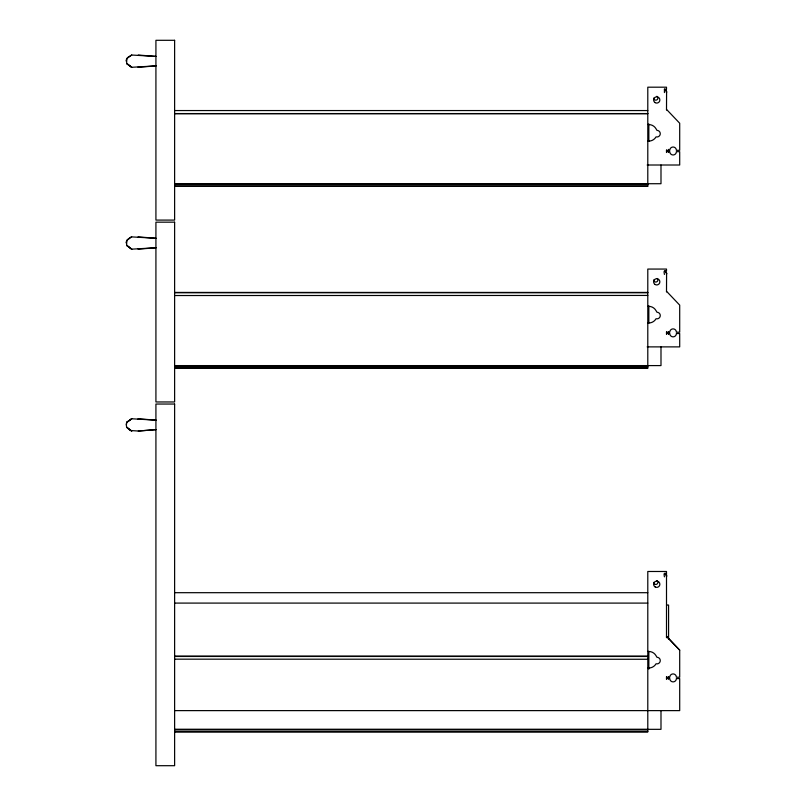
<?xml version="1.0" encoding="UTF-8"?>
<svg xmlns="http://www.w3.org/2000/svg" width="806" height="806" viewBox="0 0 806 806"><rect width="100%" height="100%" fill="white"/><g stroke="black" fill="none" stroke-linecap="round" stroke-linejoin="round"><path stroke-width="1.21" d="M666.612 91.844C666.441 93.617 666.814 89.768 665.454 89.587M666.612 273.708C667.842 274.161 662.723 266.796 664.426 274.453M666.612 576.129C667.842 576.592 662.723 569.217 664.426 576.874M126.653 58.637L126.3 61.075L126.653 58.637L131.66 55.03L156.021 56.42M126.653 240.51L126.3 242.938L126.653 240.51L131.66 236.893L156.021 238.284M126.401 424.812L126.653 422.374L131.65 418.767L156.021 420.158M128.305 57.075L126.754 58.637L126.653 63.513L131.65 67.291L156.021 65.891M128.305 238.949L126.754 240.5L126.653 245.387L131.65 249.165L156.021 247.764M126.754 422.374L131.741 418.767M128.406 57.075L131.741 55.03M128.406 238.939L130.189 237.468M130.29 237.468L131.65 236.893M131.66 418.767L126.653 422.374L126.3 424.812L126.653 427.251L130.3 430.515L138.33 431.029L156.021 429.628M138.33 67.291L138.33 66.777L138.249 67.291L155.921 65.891M138.33 249.155L138.33 248.651L138.249 249.165L155.921 247.764M138.269 431.029L155.921 429.628M664.426 92.579L664.426 89.154L666.502 89.154L666.502 87.189L647.792 87.189L647.792 186.317L174.62 186.317M174.62 110.553L647.792 110.553M174.62 113.565L647.792 113.565M174.62 113.666L647.792 113.666M647.792 124.487L648.84 124.487M647.792 140.99L648.84 140.99M666.502 150.319L669.786 150.319A3.305 3.305 0 0 1 673.091 147.014A3.305 3.305 0 0 1 676.385 150.319L679.7 150.319L679.7 123.247L666.502 109.374M666.502 151.679L669.786 151.679A3.305 3.305 0 0 0 673.091 154.974A3.305 3.305 0 0 0 676.385 151.679L679.7 151.679L679.7 165.008L647.168 165.008M647.168 183.718L660.991 183.718L660.991 165.008M174.62 183.929L647.792 183.929M174.62 184.242L647.792 184.242M174.62 186.005L647.792 186.005M174.62 292.427L647.792 292.427M174.62 292.739L647.792 292.739M174.62 295.53L647.792 295.439M647.792 306.361L648.84 306.361A8.251 8.251 0 0 1 655.983 310.582L656.971 312.244A3.305 3.305 0 0 1 660.245 315.982A3.305 3.305 0 0 1 656.124 318.733L655.983 318.833A8.251 8.251 0 0 1 648.84 322.964L647.792 322.853M666.502 332.183L669.786 332.183A3.305 3.305 0 0 1 673.091 328.888A3.305 3.305 0 0 1 676.385 332.183L679.7 332.183L679.7 305.121L666.502 291.248M666.502 333.543L669.786 333.543A3.305 3.305 0 0 0 673.091 336.848A3.305 3.305 0 0 0 676.385 333.543L679.7 333.543L679.7 346.882L647.168 346.882M174.62 365.592L660.991 365.592L660.991 346.882M174.62 365.793L647.792 365.793M174.62 366.105L647.792 366.105M174.62 367.868L647.792 367.868M174.62 368.181L647.792 368.181L647.792 269.063L666.502 269.063L666.502 271.028C662.32 270.222 667.187 272.347 666.502 274.453M666.502 573.449C662.32 572.643 667.187 574.769 666.502 576.874M174.62 592.692L647.792 592.702M174.62 603.09L647.792 603.1M666.502 605.034L668.577 605.034L668.577 638.967M647.792 651.389L648.84 651.389L648.84 669.091M174.62 656.155L647.792 656.165M174.62 656.467L647.792 656.477M174.62 659.167L647.792 659.268M647.792 667.892L648.84 667.892M666.502 677.221L669.786 677.221A3.305 3.305 0 0 1 673.091 673.917A3.305 3.305 0 0 1 676.385 677.221L679.7 677.221L679.7 650.15L666.502 636.277M666.502 678.581L669.786 678.581A3.305 3.305 0 0 0 673.091 681.876A3.305 3.305 0 0 0 676.385 678.581L679.7 678.581L679.7 710.62L174.62 710.62M174.62 729.329L660.991 729.329L660.991 710.62M174.62 729.521L647.792 729.521M174.62 729.833L647.792 729.833M174.62 731.606L647.792 731.616M174.62 731.919L647.792 731.929L647.792 571.484L666.502 571.484L666.502 637.717M155.921 56.42L138.269 55.03M155.921 238.284L138.269 236.893L138.249 237.468L138.33 236.893M155.921 420.158L138.269 418.767L138.249 419.332L138.33 418.767M131.66 67.291L126.653 63.513M131.66 249.155L126.653 245.387M131.66 431.029L126.653 427.251M131.741 67.291L126.754 63.513M131.741 249.155L126.754 245.387M131.741 431.029L126.754 427.251M664.426 89.154L665.947 90.574L666.502 92.579M666.502 636.297L679.7 650.15M666.592 91.461L666.502 110.059M666.592 273.335L666.502 291.933M668.577 149.392L668.577 152.485M668.577 331.588L668.577 334.45M668.577 676.677L668.577 679.196M666.502 149.987L666.502 152.525M666.502 331.86L666.502 334.389M666.502 676.677L666.502 679.367M648.84 123.973L648.84 141.382M648.84 305.847L648.84 323.256M656.84 96.297A2.075 2.075 0 0 1 656.84 99.894A2.075 2.075 0 0 1 653.726 98.1M648.84 141.09A8.251 8.251 0 0 0 655.983 136.97L656.124 136.869A3.305 3.305 0 0 0 660.245 134.108A3.305 3.305 0 0 0 656.971 130.381L655.983 128.718A8.251 8.251 0 0 0 648.84 124.587M657.273 278.493A2.075 2.075 0 0 1 656.598 281.888A2.075 2.075 0 0 1 653.726 279.964M656.84 580.592A2.075 2.075 0 0 1 656.84 584.189A2.075 2.075 0 0 1 653.726 582.395M648.84 667.993A8.251 8.251 0 0 0 655.983 663.872L656.124 663.771A3.305 3.305 0 0 0 660.245 661.011A3.305 3.305 0 0 0 656.971 657.283L655.983 655.621A8.251 8.251 0 0 0 648.84 651.49M174.62 40.3L155.921 40.3L155.921 220.088L174.62 220.088L174.62 40.3M174.62 222.174L155.921 222.174L155.921 401.962L174.62 401.962L174.62 222.174M174.62 404.038L155.921 404.038L155.921 765.7L174.62 765.7L174.62 404.038M655.177 102.654A3.113 3.113 0 0 0 659.862 99.954A3.113 3.113 0 0 0 655.177 97.254A3.113 3.113 0 0 0 655.177 102.654M655.177 284.528A3.113 3.113 0 0 0 659.862 281.828A3.113 3.113 0 0 0 655.177 279.128A3.113 3.113 0 0 0 655.177 284.528M655.177 586.949A3.113 3.113 0 0 0 659.862 584.249A3.113 3.113 0 0 0 655.177 581.549A3.113 3.113 0 0 0 655.177 586.949"/></g></svg>
